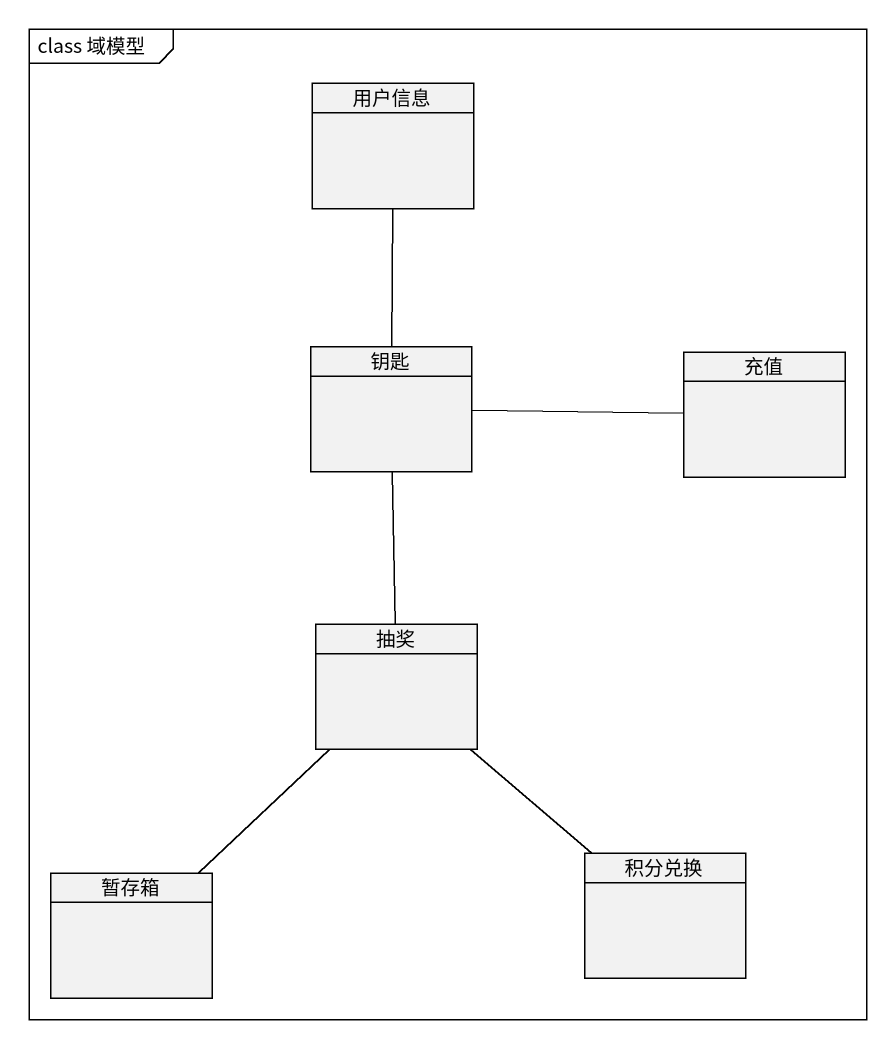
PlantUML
@startuml
mainframe class 域模型
hide circle
hide empty members
class 用户信息
class 钥匙
class 充值
class 抽奖
class 暂存箱
class 积分兑换
用户信息 -- 钥匙
充值 -left- 钥匙
抽奖 -up- 钥匙
抽奖 -- 暂存箱
抽奖 -- 积分兑换
@enduml
